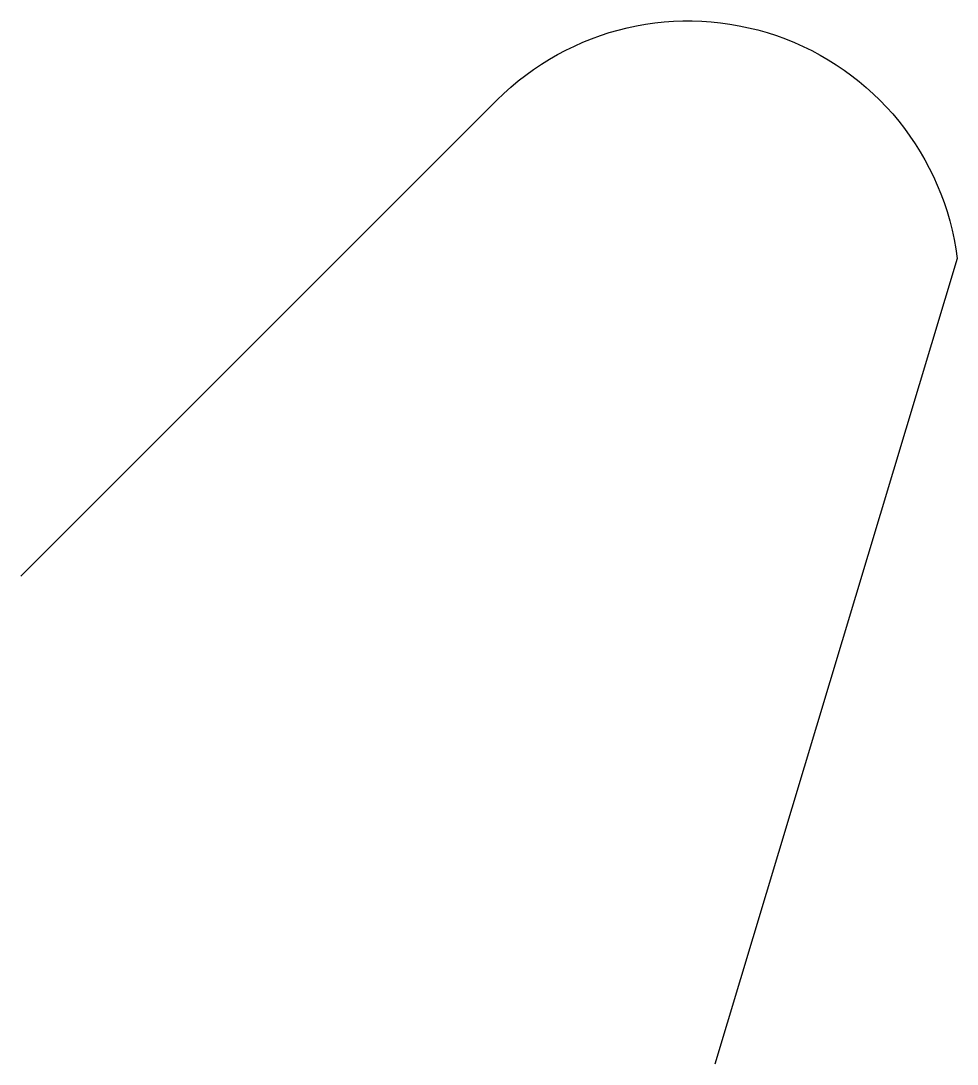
# Model space of a CAD drawing. Extents: x 0 to 139, y -72 to 82.
import ezdxf

# ---------------------------------------------------------------- set-up
doc = ezdxf.new("R2010")
doc.units = 0
doc.layers.get('0').update_dxf_attribs({"linetype": 'CONTINUOUS'})

msp = doc.modelspace()

# ---------------------------------------------------------------- linework, layer by layer
msp.add_lwpolyline([(0, 0), (70.71, 70.71, -0.62448), (139.1, 47.2), (103.11, -72.48)], format="xyb")

doc.saveas('drawing.dxf')
